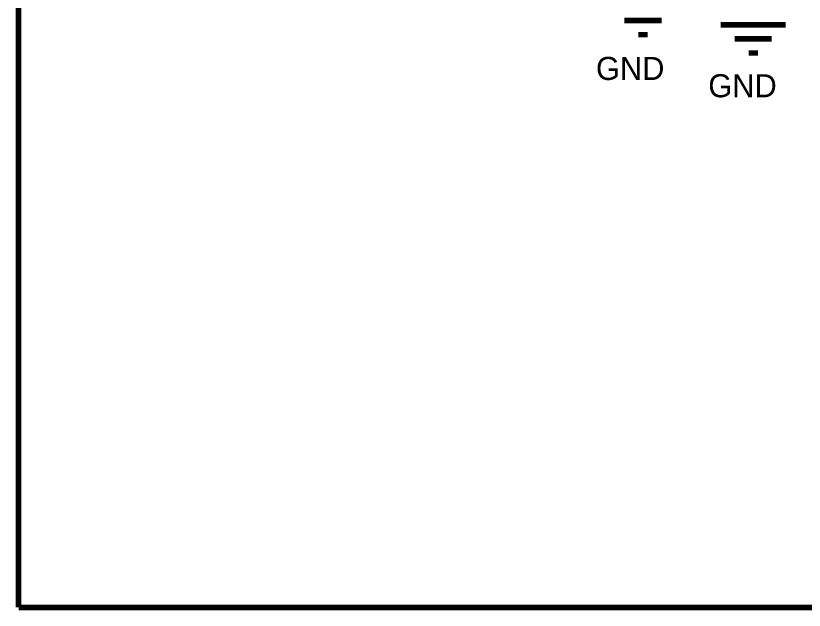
# Model space of a CAD drawing. Header units: inches. Extents: x 0 to 16.9, y 0 to 11.7.
# Drawn here: x 8.262 to 9.952, y 6.883 to 8.157 of the extents above; entities that cross this region are included whole.
import ezdxf

# ---------------------------------------------------------------- set-up
doc = ezdxf.new("R2010")
doc.units = ezdxf.units.IN
doc.header["$MEASUREMENT"] = 0
doc.layers.add('Sheet', color=255, linetype='Continuous')

msp = doc.modelspace()

# ---------------------------------------------------------------- linework, layer by layer
at = {"layer": 'Sheet'}
for points in [[(8.2677, 6.8894, 0.0118, 0.0118, 0), (8.2677, 10.866, 0.0118, 0.0118, 0)], [(9.5662, 8.1469, 0.0118, 0.0118, 0), (9.6461, 8.1469, 0.0118, 0.0118, 0)], [(9.7722, 8.1377, 0.0118, 0.0118, 0), (9.9122, 8.1377, 0.0118, 0.0118, 0)], [(9.5963, 8.1168, 0.0118, 0.0118, 0), (9.6164, 8.1168, 0.0118, 0.0118, 0)], [(9.8023, 8.1076, 0.0118, 0.0118, 0), (9.8821, 8.1076, 0.0118, 0.0118, 0)], [(9.8324, 8.0775, 0.0118, 0.0118, 0), (9.8524, 8.0775, 0.0118, 0.0118, 0)], [(16.1011, 6.889, 0.0118, 0.0118, 0), (8.2677, 6.889, 0.0118, 0.0118, 0)]]:
    msp.add_lwpolyline(points, format="xyseb", dxfattribs=at)

# ---------------------------------------------------------------- texts
for p in [(9.5053, 8.0196), (9.746, 7.9825)]:
    msp.add_text('GND', height=0.04939, dxfattribs=at).set_placement(p)

doc.saveas('drawing.dxf')
